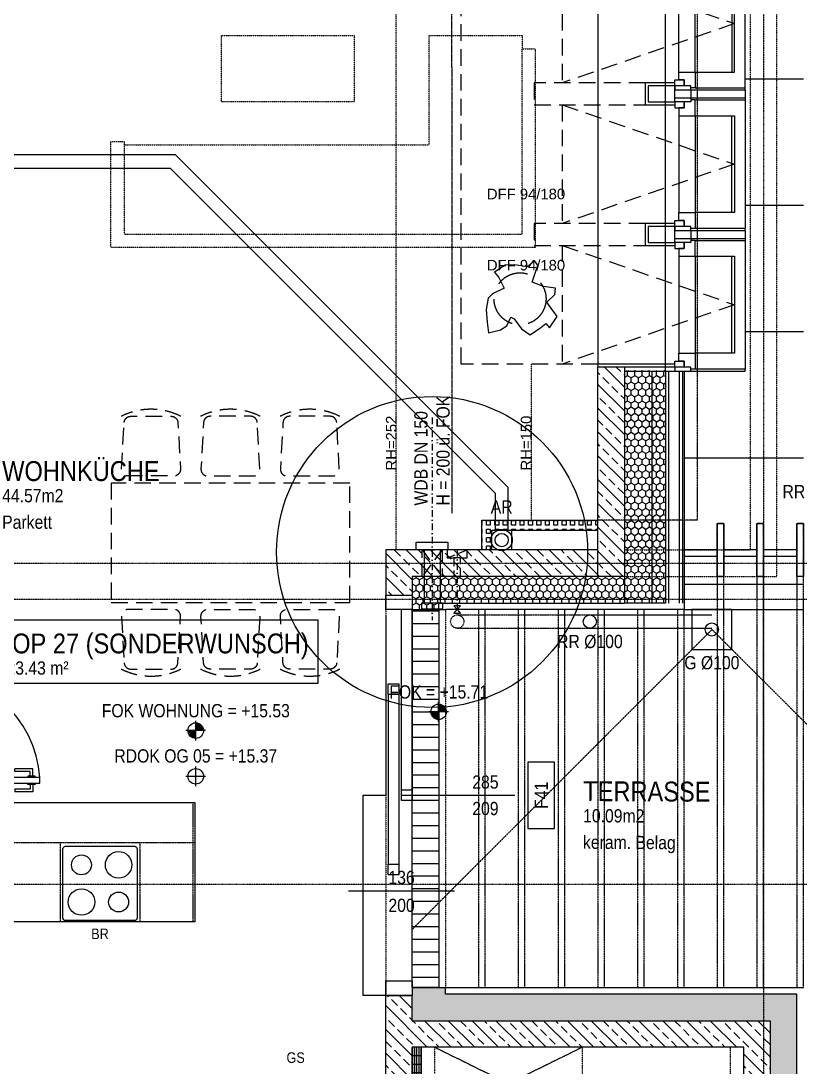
# Model space of a CAD drawing. Header units: millimetres. Extents: x -13147 to 51584, y -41547 to 69958.
# Drawn here: x 40804 to 46680, y 1445 to 9335 of the extents above; entities that cross this region are included whole.
import ezdxf
from ezdxf.enums import TextEntityAlignment as Align

# ---------------------------------------------------------------- set-up
doc = ezdxf.new("R2010")
doc.units = ezdxf.units.MM
doc.linetypes.add('HIDDEN2', pattern=[0.1875, 0.125, -0.0625])
doc.linetypes.add('STRICHPUNKT', pattern=[1, 0.5, -0.25, 0, -0.25])
for name, color, linetype in [('00_HLP---------M0', 251, 'Continuous'), ('00_HLP-G00-L05-M0', 6, 'Continuous'), ('01-HID-G00-L05-ENTWÄSSERUNG', 251, 'HIDDEN2'), ('01-SYM-G00-L05-M0', 251, 'Continuous'), ('01-TXT---------M0', 251, 'Continuous'), ('01-TXT---------PP', 1, 'Continuous'), ('01-TXT-G00-L05-M0', 1, 'Continuous'), ('02-ANS-G00-L05-M0', 251, 'Continuous'), ('02-ANS-G00-L05-Rigol', 251, 'Continuous'), ('02-AXO-G00-L05-M0', 251, 'STRICHPUNKT'), ('02-FIL-G00-L05-LILA', 251, 'Continuous'), ('02-FIL-G00-L05-M0', 251, 'Continuous'), ('02-FIL-G00-L05-ORANGE', 251, 'Continuous'), ('02-FIL-G00-L05-STB', 251, 'Continuous'), ('02-HID---------M0', 251, 'HIDDEN2'), ('02-HID-G00-L05-M0', 251, 'HIDDEN2'), ('02-TWA---------M0', 251, 'Continuous'), ('02-TWA-G00-L05-M0', 251, 'Continuous'), ('02-WDA-G00-L05-M0', 251, 'Continuous'), ('02-ZWA---------M0', 251, 'Continuous'), ('02-ZWA-G00-L05-M0', 251, 'Continuous'), ('03-ANS-G00-L05-M0', 251, 'Continuous'), ('03-SYM-G00-L05-M0', 251, 'Continuous'), ('04-STO---------M0', 251, 'Continuous'), ('04-STO-G00-L05-M0', 251, 'Continuous'), ('04-SYM---------EP', 251, 'Continuous'), ('04-SYM-G00-L05-EP', 251, 'Continuous'), ('04-TXT---------EP', 251, 'Continuous'), ('04-TXT-G00-L05-M0', 251, 'Continuous'), ('04-TXT-G00-L05-POS', 8, 'Continuous'), ('05-STO--------M0', 251, 'Continuous'), ('05-SYM---------M0', 251, 'Continuous'), ('05-SYM--------M0', 251, 'Continuous'), ('05-SYM-G00-L05-M0', 251, 'Continuous'), ('05-TXT---------PP', 8, 'Continuous'), ('05-TXT--------M0', 251, 'Continuous'), ('07-SAN---------M0', 251, 'Continuous'), ('07-SAN-G00-L05-Küche', 251, 'Continuous'), ('07-SAN-G00-L05-M0', 251, 'Continuous'), ('07-SYM-G00-L05-M0', 251, 'STRICHPUNKT'), ('07_MOB-G00-L05-M0', 251, 'HIDDEN2')]:
    doc.layers.add(name, color=color, linetype=linetype)
doc.styles.add('ARIAL', font='arial.ttf', dxfattribs={"width": 0.85})
doc.styles.get("Standard").update_dxf_attribs({"font": 'arial.ttf'})
pattern_1 = [(135, (-38458.13, -45395.47), (-89.80256, -89.80256), []), (135, (-38458.13, -45305.67), (-89.80256, -89.80256), [63.5, -31.75])]
pattern_2 = [(90, (-38458.126, -45395.47), (-27.4963, 47.625), [31.75, -63.5]), (210, (-38458.126, -45395.47), (-27.49631, -47.624994), [31.75, -63.5]), (150, (-38458.126, -45395.47), (-54.99261, 6e-06), [-63.5, 31.75])]

# ---------------------------------------------------------------- blocks, each defined once
blk = doc.blocks.new('04-TXT')
blk.add_line((0, 0), (0.8529, 0))
at = {"layer": '04-TXT---------EP', "color": 8, "style": 'ARIAL', "width": 0.85}
blk.add_attdef('WIDTH', text='', height=0.1, dxfattribs=at).set_placement((0.6322, 0.05), align=Align.CENTER)
blk.add_attdef('HEIGHT', text='', height=0.1, dxfattribs=at).set_placement((0.6322, -0.05), align=Align.TOP_CENTER)
blk = doc.blocks.new('01-SQM')
at = {"layer": '01-TXT---------M0', "color": 1, "style": 'ARIAL', "width": 0.85}
blk.add_attdef('ROOM', (0, 0), '', height=0.15, dxfattribs=at)
blk.add_attdef('AREA', text='', height=0.1, dxfattribs=at).set_placement((0, -0.06), align=Align.TOP_LEFT)
at = {"layer": '01-TXT---------PP', "color": 1, "style": 'ARIAL', "width": 0.85}
blk.add_attdef('NR', text='', height=0.15, dxfattribs=at).set_placement((-0.1173, 0), align=Align.RIGHT)
blk.add_attdef('FLOOR', text='', height=0.1, dxfattribs=at).set_placement((0, -0.26), align=Align.TOP_LEFT)
blk = doc.blocks.new('03-rar')
blk.add_circle((0, 0), 0.05)
at = {"layer": '01-TXT---------M0', "color": 8, "style": 'ARIAL', "width": 0.85}
blk.add_attdef('RR', text='', height=0.1, dxfattribs=at).set_placement((0, 0.1), align=Align.CENTER)
blk = doc.blocks.new('01-HK1')
for p, q in [((-0.0005, -0.0742), (-0.0005, 0.0742)), ((0.0737, 0), (-0.0747, 0))]:
    blk.add_line(p, q)
blk.add_circle((-0.0005, 0), 0.0586)
for points in [[(-0.0005, 0.0586), (0.0409, 0.0414), (-0.0005, 0)], [(-0.0005, 0), (0.0581, 0), (0.0409, 0.0414)], [(-0.0591, 0), (-0.0419, -0.0414), (-0.0005, 0)], [(-0.0419, -0.0414), (-0.0005, -0.0586), (-0.0005, 0)]]:
    blk.add_solid(points)
at = {"layer": '01-TXT---------M0', "color": 8, "style": 'ARIAL', "width": 0.85}
blk.add_attdef('HEIGHT', text='', height=0.1, dxfattribs=at).set_placement((0, 0.2), align=Align.TOP_CENTER)
blk = doc.blocks.new('TÜR-80_20er-WAND')
at = {"layer": '00_HLP---------M0'}
for points in [[(-0.3575, 0.045), (-0.3575, 0.101), (-0.2225, 0.101)], [(-0.3375, 0.045), (-0.3375, 0.081), (-0.2225, 0.081)], [(-0.2225, 0.081), (-0.2225, 0.101)], [(-0.375, 0.035), (-0.375, 0.045), (-0.32, 0.045), (-0.32, 0.035)], [(0.4, -0.007), (-0.4, -0.007)], [(-0.375, -0.007), (-0.375, -0.017), (-0.32, -0.017), (-0.32, -0.007)], [(-0.3575, -0.017), (-0.3575, -0.073), (-0.2225, -0.073)], [(-0.3375, -0.017), (-0.3375, -0.053), (-0.2225, -0.053)], [(-0.2225, -0.053), (-0.2225, -0.073)]]:
    blk.add_lwpolyline(points, dxfattribs=at)
blk.add_lwpolyline([(0.4115, 0.035), (-0.4115, 0.035), (-0.4115, 0.035), (-0.4115, -0.007), (0.4115, -0.007)], close=True, dxfattribs=at)
at = {"layer": '02-TWA---------M0'}
for points in [[(-0.445, -0.19), (-0.445, 0.01)], [(0.445, -0.19), (0.445, 0.01)]]:
    blk.add_lwpolyline(points, dxfattribs=at)
at = {"layer": '05-STO--------M0'}
for points in [[(-0.465, -0.19), (-0.465, -0.215), (-0.41, -0.215), (-0.41, -0.19), (-0.4, -0.19), (-0.4, -0.007), (-0.415, -0.007), (-0.415, 0.035), (-0.465, 0.035), (-0.465, 0.01)], [(0.465, -0.19), (0.465, -0.215), (0.41, -0.215), (0.41, -0.19), (0.4, -0.19), (0.4, -0.007), (0.415, -0.007), (0.415, 0.035), (0.465, 0.035), (0.465, 0.01)]]:
    blk.add_lwpolyline(points, dxfattribs=at)
at = {"layer": '05-SYM---------M0'}
for points in [[(0.352, 0.8185), (0.296, 0.8185), (0.296, 0.6835)], [(0.352, 0.7985), (0.316, 0.7985), (0.316, 0.6835)], [(0.362, 0.836), (0.352, 0.836), (0.352, 0.781), (0.362, 0.781)], [(0.404, 0.836), (0.414, 0.836), (0.414, 0.781), (0.404, 0.781)], [(0.414, 0.8185), (0.47, 0.8185), (0.47, 0.6835)], [(0.414, 0.7985), (0.45, 0.7985), (0.45, 0.6835)], [(0.316, 0.6835), (0.296, 0.6835)], [(0.45, 0.6835), (0.47, 0.6835)]]:
    blk.add_lwpolyline(points, dxfattribs=at)
at = {"layer": '05-SYM--------M0'}
blk.add_lwpolyline([(0.404, 0.0495), (0.404, 0.8725), (0.404, 0.8725), (0.362, 0.8725), (0.362, 0.0495)], close=True, dxfattribs=at)
for points in [[(0.41, 0.046), (0.42, 0.046)], [(0.415, 0.041), (0.415, 0.051)]]:
    blk.add_lwpolyline(points, dxfattribs=at)
blk.add_circle((0.415, 0.046), 0.01, dxfattribs=at)
blk.add_arc((0.415, 0.046), 0.8282, 93.66912, 183.66912, dxfattribs=at)
blk = doc.blocks.new('DFF_94_Dreifach')
at = {"layer": '00_HLP---------M0'}
blk.add_lwpolyline([(0, 1.5188), (0, -1.5188)], dxfattribs=at)
at = {"layer": '02-HID---------M0'}
for points in [[(0, -1.4963), (-1.03, -1.4963), (-1.03, 1.5188), (0, 1.5188)], [(-0.27, 1.5188), (-0.27, 0.6237)], [(-0.27, 1.5188), (1.0302, 1.0712), (-0.27, 0.6237)], [(0.3575, 0.6237), (-0.48, 0.6237), (-0.48, 0.4587), (0.3575, 0.4587)], [(-0.27, 0.4587), (-0.27, -0.4363)], [(-0.27, 0.4587), (1.0302, 0.0112), (-0.27, -0.4363)], [(0.3575, -0.4363), (-0.48, -0.4363), (-0.48, -0.6013), (0.3575, -0.6013)], [(-0.27, -0.6013), (-0.27, -1.4963)], [(-0.27, -0.6013), (1.0302, -1.0488), (-0.27, -1.4963)]]:
    blk.add_lwpolyline(points, dxfattribs=at)
at = {"layer": '02-TWA---------M0'}
for points in [[(0.2, 1.5412), (0, 1.5412)], [(0.2, -1.5188), (0, -1.5188)]]:
    blk.add_lwpolyline(points, dxfattribs=at)
at = {"layer": '02-ZWA---------M0'}
for points in [[(0.58, 1.5188), (0, 1.5188)], [(0.58, 0.6237), (0.3575, 0.6237), (0.3575, 0.4587), (0.58, 0.4587)], [(0.58, -0.4363), (0.3575, -0.4363), (0.3575, -0.6013), (0.58, -0.6013)], [(0.58, -1.4963), (0, -1.4963)]]:
    blk.add_lwpolyline(points, dxfattribs=at)
for points in [[(0.58, 0.6012), (0.38, 0.6012), (0.38, 0.4812), (0.58, 0.4812)], [(0.58, -0.4588), (0.38, -0.4588), (0.38, -0.5788), (0.58, -0.5788)]]:
    blk.add_lwpolyline(points, close=True, dxfattribs=at)
at = {"layer": '04-STO---------M0'}
for points in [[(0.58, 1.5412), (0.2, 1.5412), (0.2, 1.5713), (0.58, 1.5713)], [(0.7, 0.5712), (0.7, 0.5113)], [(0.7, -0.4888), (0.7, -0.5488)], [(0.58, -1.5188), (0.2, -1.5188), (0.2, -1.5488), (0.58, -1.5488)]]:
    blk.add_lwpolyline(points, dxfattribs=at)
for points in [[(0.58, 1.5412), (0.58, 1.5713), (0.7, 1.5713), (0.7, 1.5412)], [(0.58, 1.5412), (0.58, 1.4963), (0.65, 1.4963), (0.65, 1.5412)], [(0.61, 1.4963), (0.61, 1.4363), (0.735, 1.4363), (0.735, 1.5563), (0.7, 1.5563), (0.7, 1.5412), (0.65, 1.5412), (0.65, 1.4963), (0.61, 1.4963)], [(0.58, 0.6012), (0.58, 0.6462), (0.65, 0.6462), (0.65, 0.6012)], [(0.61, 0.6462), (0.61, 0.7062), (0.735, 0.7062), (0.735, 0.5862), (0.7, 0.5862), (0.7, 0.6012), (0.65, 0.6012), (0.65, 0.6462), (0.61, 0.6462)], [(0.58, 0.6012), (0.58, 0.5712), (0.7, 0.5712), (0.7, 0.6012)], [(0.58, 0.4812), (0.58, 0.5113), (0.7, 0.5113), (0.7, 0.4812)], [(0.58, 0.4812), (0.58, 0.4362), (0.65, 0.4362), (0.65, 0.4812)], [(0.61, 0.4362), (0.61, 0.3763), (0.735, 0.3763), (0.735, 0.4962), (0.7, 0.4962), (0.7, 0.4812), (0.65, 0.4812), (0.65, 0.4362), (0.61, 0.4362)], [(0.61, -0.4138), (0.61, -0.3538), (0.735, -0.3538), (0.735, -0.4738), (0.7, -0.4738), (0.7, -0.4588), (0.65, -0.4588), (0.65, -0.4138), (0.61, -0.4138)], [(0.58, -0.4588), (0.58, -0.4138), (0.65, -0.4138), (0.65, -0.4588)], [(0.58, -0.4588), (0.58, -0.4888), (0.7, -0.4888), (0.7, -0.4588)], [(0.58, -0.5788), (0.58, -0.5488), (0.7, -0.5488), (0.7, -0.5788)], [(0.58, -0.5788), (0.58, -0.6238), (0.65, -0.6238), (0.65, -0.5788)], [(0.61, -0.6238), (0.61, -0.6837), (0.735, -0.6837), (0.735, -0.5638), (0.7, -0.5638), (0.7, -0.5788), (0.65, -0.5788), (0.65, -0.6238), (0.61, -0.6238)], [(0.61, -1.4738), (0.61, -1.4138), (0.735, -1.4138), (0.735, -1.5338), (0.7, -1.5338), (0.7, -1.5188), (0.65, -1.5188), (0.65, -1.4738), (0.61, -1.4738)], [(0.58, -1.5188), (0.58, -1.4738), (0.65, -1.4738), (0.65, -1.5188)], [(0.58, -1.5188), (0.58, -1.5488), (0.7, -1.5488), (0.7, -1.5188)]]:
    blk.add_lwpolyline(points, close=True, dxfattribs=at)
at = {"layer": '04-SYM---------EP'}
for points in [[(0.7, 1.5713), (1.1102, 1.5713), (1.1102, 1.5563)], [(0.735, 0.5862), (1.1102, 0.5862), (1.1102, 1.5563), (0.735, 1.5563)], [(0.61, 0.7062), (0.61, 1.4363)], [(0.735, 0.7062), (0.735, 1.4363)], [(0.735, 0.7062), (1.0302, 0.7062), (1.0302, 1.4363), (0.735, 1.4363)], [(1.0102, 1.4363), (1.0102, 0.7062)], [(0.7, 0.5712), (1.1102, 0.5712), (1.1102, 0.5862)], [(1.1102, 0.5712), (1.1102, 0.5113)], [(0.7, 0.5113), (1.1102, 0.5113), (1.1102, 0.4962)], [(0.735, 0.4962), (1.1102, 0.4962), (1.1102, -0.4738), (0.735, -0.4738)], [(0.61, 0.3763), (0.61, -0.3538)], [(0.735, 0.3763), (0.735, -0.3538)], [(0.735, 0.3763), (1.0302, 0.3763), (1.0302, -0.3538), (0.735, -0.3538)], [(1.0102, -0.3538), (1.0102, 0.3763)], [(0.7, -0.4888), (1.1102, -0.4888), (1.1102, -0.4738)], [(0.7, -0.5488), (1.1102, -0.5488), (1.1102, -0.5638)], [(1.1102, -0.4888), (1.1102, -0.5488)], [(0.735, -0.5638), (1.1102, -0.5638), (1.1102, -1.5338), (0.735, -1.5338)], [(0.61, -0.6837), (0.61, -1.4138)], [(0.735, -0.6837), (0.735, -1.4138)], [(0.735, -0.6837), (1.0302, -0.6837), (1.0302, -1.4138), (0.735, -1.4138)], [(1.0102, -1.4138), (1.0102, -0.6837)], [(0.7, -1.5488), (1.1102, -1.5488), (1.1102, -1.5338)]]:
    blk.add_lwpolyline(points, dxfattribs=at)
blk = doc.blocks.new('FENSTER_290')
at = {"layer": '04-STO---------M0'}
for points in [[(0, 3.02), (0, 2.91), (-0.2, 2.91), (-0.2, 3.02)], [(-0.18, 2.27), (-0.18, 2.35), (-0.1, 2.35), (-0.1, 2.27)], [(-0.08, 1.47), (-0.08, 1.55), (0, 1.55), (0, 1.47)], [(-0.18, 0.91), (-0.18, 0.99), (-0.1, 0.99), (-0.1, 0.91)], [(0, 0.11), (0, 0), (-0.2, 0), (-0.2, 0.11)]]:
    blk.add_lwpolyline(points, close=True, dxfattribs=at)
at = {"layer": '04-SYM---------EP'}
for points in [[(-0.08, 1.55), (-0.08, 2.91)], [(0, 2.91), (0, 1.55)], [(-0.18, 2.27), (-0.18, 0.99)], [(-0.1, 2.27), (-0.1, 0.99)]]:
    blk.add_lwpolyline(points, dxfattribs=at)
blk = doc.blocks.new('05-TXT')
at = {"layer": '05-TXT--------M0'}
blk.add_line((-0.4, 0), (0.4, 0), dxfattribs=at)
at = {"layer": '05-TXT--------M0', "color": 8, "style": 'ARIAL', "width": 0.85}
blk.add_attdef('BREITE', text='', height=0.1, dxfattribs=at).set_placement((0, 0.05), align=Align.CENTER)
blk.add_attdef('HÖHE', text='', height=0.1, rotation=360, dxfattribs=at).set_placement((0, -0.06), align=Align.TOP_CENTER)
blk = doc.blocks.new('möbel_tisch_gross')
blk.add_lwpolyline([(-0.45, 0.9), (-0.45, -0.9), (0.45, -0.9), (0.45, 0.9)], close=True)
at = {"flags": 128}
for points in [[(-0.906, 0.8009, 0.39805), (-0.9532, 0.751), (-0.9532, 0.4456, 0.39805), (-0.906, 0.3957), (-0.556, 0.3762, 0.430564), (-0.5032, 0.4262), (-0.5032, 0.7704, 0.430564), (-0.556, 0.8204)], [(0.906, 0.8009, -0.39805), (0.9532, 0.751), (0.9532, 0.4456, -0.39805), (0.906, 0.3957), (0.556, 0.3762, -0.430564), (0.5032, 0.4262), (0.5032, 0.7704, -0.430564), (0.556, 0.8204)], [(-0.906, 0.2021, 0.39805), (-0.9532, 0.1521), (-0.9532, -0.1533, 0.39805), (-0.906, -0.2032), (-0.556, -0.2226, 0.430564), (-0.5032, -0.1727), (-0.5032, 0.1716, 0.430564), (-0.556, 0.2215)], [(0.906, 0.2021, -0.39805), (0.9532, 0.1521), (0.9532, -0.1533, -0.39805), (0.906, -0.2032), (0.556, -0.2226, -0.430564), (0.5032, -0.1727), (0.5032, 0.1716, -0.430564), (0.556, 0.2215)], [(-0.906, -0.8021, -0.39805), (-0.9532, -0.7521), (-0.9532, -0.4467, -0.39805), (-0.906, -0.3968), (-0.556, -0.3774, -0.430564), (-0.5032, -0.4273), (-0.5032, -0.7716, -0.430564), (-0.556, -0.8215)], [(0.906, -0.8021, 0.39805), (0.9532, -0.7521), (0.9532, -0.4467, 0.39805), (0.906, -0.3968), (0.556, -0.3774, 0.430564), (0.5032, -0.4273), (0.5032, -0.7716, 0.430564), (0.556, -0.8215)]]:
    blk.add_lwpolyline(points, format="xyb", close=True, dxfattribs=at)
for centre, start, end in [((-0.5032, 0.5983), 153.43495, 206.56505), ((0.5032, 0.5983), 333.43495, 26.56505), ((-0.5032, -0.0006), 153.43495, 206.56505), ((0.5032, -0.0006), 333.43495, 26.56505), ((-0.5032, -0.5994), 153.43495, 206.56505), ((0.5032, -0.5994), 333.43495, 26.56505)]:
    blk.add_arc(centre, 0.5031, start, end)
blk = doc.blocks.new('kochfeld')
blk.add_lwpolyline([(-0.28, -0.55), (-0.28, -0.03, -0.414214), (-0.26, -0.01), (0.26, -0.01, -0.414214), (0.28, -0.03), (0.28, -0.55, -0.414214), (0.26, -0.57), (-0.26, -0.57, -0.414214)], format="xyb", close=True)
for centre, radius in [((-0.14, -0.15), 0.075), ((0.14, -0.15), 0.1), ((-0.14, -0.43), 0.1), ((0.14, -0.43), 0.075)]:
    blk.add_circle(centre, radius)
blk = doc.blocks.new('ZIMMERPFLANZE')
blk.add_lwpolyline([(-11.7366, -9.202), (-11.7751, -9.238), (-11.7495, -9.3013), (-11.7859, -9.3233), (-11.7943, -9.3461), (-11.751, -9.3631), (-11.7126, -9.3893), (-11.7486, -9.447), (-11.7402, -9.4662), (-11.7078, -9.4506), (-11.6609, -9.4698), (-11.626, -9.477), (-11.5804, -9.4602), (-11.5912, -9.4362), (-11.602, -9.3917), (-11.5527, -9.3809), (-11.5335, -9.3677), (-11.5155, -9.3281), (-11.5083, -9.2788), (-11.5035, -9.238), (-11.5515, -9.2392), (-11.578, -9.2488), (-11.6008, -9.2764), (-11.6116, -9.268), (-11.6309, -9.2236), (-11.6573, -9.1936), (-11.7042, -9.2116), (-11.727, -9.2224), (-11.7366, -9.202)])
blk.add_circle((-11.6518, -9.3375), 0.1)
blk = doc.blocks.new('WANDLÜFER')
at = {"layer": '02-TWA---------M0', "linetype": 'HIDDEN2', "ltscale": 0.75}
for points in [[(0.075, 0), (0.075, -0.2), (-0.075, -0.2), (-0.075, 0), (0.075, 0)], [(-0.075, 0), (0.075, -0.2)], [(0.075, 0), (-0.075, -0.2)]]:
    blk.add_lwpolyline(points, dxfattribs=at)
at = {"layer": '07-SAN---------M0', "linetype": 'STRICHPUNKT', "ltscale": 0.1}
blk.add_lwpolyline([(0, 1), (0, -0.53)], dxfattribs=at)
at = {"layer": '07-SAN---------M0'}
for points in [[(0, 0), (-0.12, 0), (-0.12, 0.06), (0.12, 0.06), (0.12, 0)], [(0.08, -0.4), (-0.08, -0.4), (-0.08, -0.445), (0.08, -0.445)]]:
    blk.add_lwpolyline(points, close=True, dxfattribs=at)
for points in [[(-0.06, 0), (-0.06, -0.4)], [(0.06, 0), (0.06, -0.4)]]:
    blk.add_lwpolyline(points, dxfattribs=at)
blk = doc.blocks.new('01-HK2')
for p, q in [((0.098, 0), (-0.098, 0)), ((0, -0.098), (0, 0.098))]:
    blk.add_line(p, q)
blk.add_circle((0, 0), 0.0773)
at = {"layer": '01-TXT---------M0', "color": 8, "style": 'ARIAL', "width": 0.85}
blk.add_attdef('HEIGHT', text='', height=0.1, rotation=360, dxfattribs=at).set_placement((0, 0.132), align=Align.BOTTOM_CENTER)
blk = doc.blocks.new('türachse&qualität')
at = {"layer": '05-SYM---------M0'}
blk.add_line((-0.4, 0), (-0.4, 0), dxfattribs=at)
at = {"layer": '05-TXT---------PP'}
blk.add_lwpolyline([(-0.5, -0.25), (-0.5, 0.25), (-0.7, 0.25), (-0.7, -0.25)], close=True, dxfattribs=at)
at = {"layer": '05-TXT---------PP', "color": 8, "style": 'ARIAL', "text_generation_flag": 6, "width": 0.85}
blk.add_attdef('POS.NR.', text='', height=0.1, rotation=270, dxfattribs=at).set_placement((-0.6529, -0.0112), align=Align.TOP_CENTER)
blk = doc.blocks.new('07_Kemper-ventil')
at = {"layer": '02-TWA---------M0', "linetype": 'HIDDEN2', "ltscale": 0.5}
for points in [[(-0.075, 0), (-0.075, -0.06), (0.075, -0.06), (0.075, 0), (-0.075, 0)], [(-0.025, -0.06), (-0.025, -0.2), (0.025, -0.2), (0.025, -0.06)]]:
    blk.add_lwpolyline(points, close=True, dxfattribs=at)
blk.add_lwpolyline([(-0.075, -0.06), (0.075, 0)], dxfattribs=at)
at = {"layer": '07-SAN---------M0', "linetype": 'STRICHPUNKT', "ltscale": 0.1}
blk.add_lwpolyline([(0, 0), (0, -0.48)], dxfattribs=at)
at = {"layer": '07-SAN---------M0'}
for points in [[(0.025, -0.42), (-0.025, -0.42), (0, -0.45), (0.025, -0.42)], [(0.025, -0.48), (-0.025, -0.48), (0, -0.45), (0.025, -0.48)]]:
    blk.add_lwpolyline(points, close=True, dxfattribs=at)

msp = doc.modelspace()

# ---------------------------------------------------------------- hatches: boundary and pattern name
at = {"layer": '02-ANS-G00-L05-Rigol'}
h = msp.add_hatch(dxfattribs=at)
h.set_pattern_fill('ANSI31', color=256, scale=30, angle=422.33899195, style=0)
h.set_pattern_definition([(180, (113846, 32032.15), (-2e-08, -95.25), [])])
h.paths.add_polyline_path([(43954.505, 2044.5294), (43754.505, 2044.5294), (43754.505, 4894.5293), (43954.505, 4894.5293)])
at = {"layer": '02-FIL-G00-L05-LILA'}
h = msp.add_hatch(dxfattribs=at)
h.set_pattern_fill('HONEY', color=256, scale=10, angle=197.04654128, style=0)
h.set_pattern_definition(pattern_2)
h.paths.add_polyline_path([(45664.505, 6694.5294), (45354.505, 6694.5294), (45354.505, 5144.529), (45354.83, 5144.529), (45354.83, 4944.5293), (45664.505, 4944.5293)])
h = msp.add_hatch(dxfattribs=at)
h.set_pattern_fill('HONEY', color=256, scale=10, angle=197.04654128, style=0)
h.set_pattern_definition(pattern_2)
h.paths.add_polyline_path([(43754.505, 5144.529), (43754.505, 5004.5293), (43754.505, 4894.5293), (43954.505, 4894.5293), (43954.505, 4944.529), (45354.83, 4944.529), (45354.83, 5144.529)])
h = msp.add_hatch(dxfattribs=at)
h.set_pattern_fill('HONEY', color=256, scale=10, angle=197.04654128, style=0)
h.set_pattern_definition(pattern_2)
h.paths.add_polyline_path([(44004.505, 1994.5294), (44004.505, 2044.5294), (43754.505, 2044.5294), (43754.505, 1984.5294), (43754.505, 1794.5294), (46454.505, 1794.5294), (46454.5887, 447.1745), (46454.5887, 387.1745), (46654.5887, 387.1745), (46654.5075, 1994.5294)])
at = {"layer": '02-FIL-G00-L05-M0'}
h = msp.add_hatch(dxfattribs=at)
h.set_pattern_fill('ANSI31,_O', color=256, scale=300, angle=422.04654128)
h.set_pattern_definition([(1e-09, (-38458.1, -45395.5), (-2e-08, 952.5), [])])
h.paths.add_polyline_path([(46704.505, 14734.5294), (45804.505, 14734.5294), (45804.505, 13744.5294), (45854.505, 13744.5294), (46264.7396, 13744.5294), (46264.7396, 13729.5294), (46264.7396, 12759.5294), (46264.7396, 12744.5294), (46264.7396, 12684.5294), (46264.7396, 12669.5294), (46264.7396, 11699.5294), (46264.7396, 11684.5294), (45854.505, 11684.5294), (45804.505, 11684.5294), (45804.505, 9814.5294), (45854.505, 9814.5294), (46264.7396, 9814.5294), (46264.7396, 9799.5294), (46264.7396, 8829.5294), (46264.7396, 8814.5294), (46264.7396, 8754.5294), (46264.7396, 8739.5294), (46264.7396, 7769.5294), (46264.7396, 7754.5294), (46264.7396, 7694.5294), (46264.7396, 7679.5294), (46264.7396, 6709.5294), (46264.7396, 6694.5294), (45854.505, 6694.5294), (45804.505, 6694.5294), (45804.505, 4944.5293), (46704.505, 4944.5293), (46704.505, 5294.5294), (46048.3911, 5294.5294), (46048.3911, 5344.5294), (46704.505, 5344.5294)])
at = {"layer": '02-FIL-G00-L05-ORANGE'}
h = msp.add_hatch(dxfattribs=at)
h.set_pattern_fill('SQUARE', color=256, scale=10, angle=197.04654128, style=0)
h.set_pattern_definition([(90, (-38458.126, -45395.47), (-31.75, -7e-10), [31.75, -31.75]), (180, (-38458.126, -45395.47), (7e-10, -31.75), [31.75, -31.75])])
h.paths.add_polyline_path([(45154.505, 5569.5293), (44279.5046, 5569.5293), (44279.5046, 5344.5293), (44354.5046, 5344.5293), (44354.5046, 5494.5294), (44504.505, 5494.5294), (44504.505, 5494.5293), (45154.505, 5494.5293)])
h = msp.add_hatch(dxfattribs=at)
h.set_pattern_fill('GRATE', color=256, scale=20, angle=197.04654128, style=0)
h.set_pattern_definition([(90, (-38458.126, -45395.47), (-15.875, -3e-10), []), (180, (-38458.126, -45395.47), (1e-09, -63.5), [])])
h.paths.add_polyline_path([(43824.505, 1594.5294), (43754.505, 1594.5294), (43754.505, 624.5294), (41184.505, 624.5294), (41184.505, -2175.4706), (41254.505, -2175.4706), (41254.505, 554.5294), (43824.505, 554.5294)])
at = {"layer": '02-FIL-G00-L05-STB'}
h = msp.add_hatch(dxfattribs=at)
h.set_pattern_fill('ANSI33', color=256, scale=20, angle=197.04654128, style=0)
h.set_pattern_definition(pattern_1)
h.paths.add_polyline_path([(45354.505, 6724.5294), (45154.505, 6724.5294), (45154.505, 5144.529), (45354.505, 5144.529)])
h = msp.add_hatch(dxfattribs=at)
h.set_pattern_fill('ANSI33', color=256, scale=20, angle=197.04654128, style=0)
h.set_pattern_definition(pattern_1)
h.paths.add_polyline_path([(45154.505, 5144.529), (45154.505, 5344.5293), (43554.505, 5344.5293), (43554.505, 5004.5293), (43754.505, 5004.5293), (43754.505, 5144.529)])
h = msp.add_hatch(dxfattribs=at)
h.set_pattern_fill('ANSI33', color=256, scale=20, angle=197.04654128, style=0)
h.set_pattern_definition(pattern_1)
h.paths.add_polyline_path([(41184.505, 624.5294), (43754.505, 624.5294), (43754.505, 1594.5294), (46254.505, 1594.5294), (46254.505, 444.5294), (46454.5242, 444.5294), (46454.5887, 444.5294), (46454.505, 1794.5294), (43754.505, 1794.5294), (43754.505, 1984.5294), (43554.505, 1984.5294), (43554.505, 824.5294), (39579.505, 824.5294), (39579.505, 624.5294), (40984.505, 624.5294), (40984.505, -2175.4706), (40924.505, -2175.4706), (40924.505, -2375.4706), (41754.505, -2375.4706), (41754.505, -2550.4706), (41954.505, -2550.4706), (41954.505, -2175.4706), (41184.505, -2175.4706)])

# ---------------------------------------------------------------- linework, layer by layer
at = {"layer": '00_HLP-G00-L05-M0', "linetype": 'HIDDEN2', "ltscale": 2}
msp.add_lwpolyline([(44054.8338, 5619.5293), (44054.505, 14364.5294)], dxfattribs=at)
at = {"layer": '00_HLP-G00-L05-M0'}
msp.add_circle((43904.505, 5329.2936), 1172.9341, dxfattribs=at)
at = {"layer": '01-HID-G00-L05-ENTWÄSSERUNG'}
for points in [[(46014.505, 4744.5293), (43754.505, 2484.5293)], [(46014.505, 4744.5293), (47814.505, 2944.5293)]]:
    msp.add_lwpolyline(points, dxfattribs=at)
at = {"layer": '01-TXT-G00-L05-M0'}
msp.add_lwpolyline([(40498.5088, 4816.9854), (43041.8735, 4816.9854), (43041.8735, 4338.5303), (40498.5088, 4338.5303)], close=True, dxfattribs=at)
at = {"layer": '02-ANS-G00-L05-M0'}
for points in [[(46054.505, 5344.5294), (45804.505, 5344.5294)], [(46054.505, 5294.5294), (45804.505, 5294.5294)], [(46354.505, 5344.5294), (46104.505, 5344.5294)], [(46354.505, 5294.5294), (46104.505, 5294.5294)], [(46654.505, 5344.5294), (46404.505, 5344.5294)], [(46654.505, 5294.5294), (46404.505, 5294.5294)], [(45804.505, 4894.5293), (46704.505, 4894.5293)], [(43554.505, 4844.5294), (43554.505, 3494.5293)], [(43554.505, 1984.5294), (43384.505, 1984.5294), (43384.505, 3494.5293), (43554.505, 3494.5293)]]:
    msp.add_lwpolyline(points, dxfattribs=at)
at = {"layer": '02-ANS-G00-L05-Rigol'}
msp.add_lwpolyline([(43954.505, 2044.5294), (43754.505, 2044.5294), (43754.505, 4894.5293), (43954.505, 4894.5293)], close=True, dxfattribs=at)
at = {"layer": '02-AXO-G00-L05-M0'}
for points in [[(46404.5034, 16928.2275), (46404.5034, -17999.2142)], [(16441.8735, 5244.5294), (50054.505, 5244.5294)], [(16441.8735, 4974.5294), (50054.505, 4974.5294)], [(16441.8735, 2824.5294), (50054.505, 2824.5294)]]:
    msp.add_lwpolyline(points, dxfattribs=at)
at = {"layer": '02-HID-G00-L05-M0'}
for p, q in [((46304.5054, 5344.5293), (46304.5054, 14364.5294)), ((44004.505, 4894.5293), (44004.505, 2044.5294))]:
    msp.add_line(p, q, dxfattribs=at)
at = {"layer": '02-HID-G00-L05-M0', "ltscale": 0.5}
for p, q in [((45904.505, 10639.5294), (45904.505, 5569.5293)), ((45904.505, 5569.5293), (45154.505, 5569.5293))]:
    msp.add_line(p, q, dxfattribs=at)
at = {"layer": '02-HID-G00-L05-M0'}
for points in [[(46504.505, 5144.529), (46504.505, 14564.5294), (34404.505, 14564.5294), (34404.505, 2954.5294), (35554.505, 2954.5294)], [(43634.5103, 5342.9765), (43634.5058, 14364.5294)], [(44654.505, 5569.5293), (44654.505, 6747.0294)], [(45354.505, 5344.5293), (46304.5054, 5344.5293)], [(45354.505, 5144.529), (46504.505, 5144.529)], [(43554.505, 5004.5293), (43554.505, 1984.5294)]]:
    msp.add_lwpolyline(points, dxfattribs=at)
at = {"layer": '02-HID-G00-L05-M0', "ltscale": 0.5}
for points in [[(46104.9359, 2044.5294), (46104.505, 5544.5294), (46054.505, 5544.5294), (46054.505, 2044.5294)], [(46404.9359, 2044.5294), (46404.505, 5544.5294), (46354.505, 5544.5294), (46354.505, 2044.5294)], [(46704.9359, 2044.5294), (46704.505, 5544.5294), (46654.505, 5544.5294), (46654.505, 2044.5294)], [(44254.505, 4894.5351), (44254.505, 2044.5294)], [(44304.9359, 2044.5294), (44304.5789, 4894.5352)], [(44554.505, 4894.5351), (44554.505, 2044.5294)], [(44604.9359, 2044.5294), (44604.5789, 4894.5352)], [(44854.505, 4894.5351), (44854.505, 2044.5294)], [(44904.9359, 2044.5294), (44904.5789, 4894.5352)], [(45154.505, 4894.5351), (45154.505, 2044.5294)], [(45204.9359, 2044.5294), (45204.5789, 4894.5352)], [(45454.505, 4894.5351), (45454.505, 2044.5294)], [(45504.9359, 2044.5294), (45504.5789, 4894.5352)], [(45754.505, 4894.5351), (45754.505, 2044.5294)], [(45804.9359, 2044.5294), (45804.5789, 4894.5352)]]:
    msp.add_lwpolyline(points, dxfattribs=at)
at = {"layer": '02-TWA-G00-L05-M0'}
for p, q in [((43754.505, 1794.5294), (43754.505, 1984.5294)), ((46254.505, 1594.5294), (43754.505, 1594.5294)), ((43754.505, 624.5294), (43754.505, 1594.5294)), ((46254.505, 444.5294), (46254.505, 1594.5294))]:
    msp.add_line(p, q, dxfattribs=at)
for points in [[(45154.505, 5144.529), (45154.505, 6724.5294)], [(45354.505, 6724.5294), (45354.505, 5144.529)], [(45154.505, 5344.5293), (43554.505, 5344.5293)], [(43554.505, 5344.5293), (43554.505, 5004.5293)], [(45354.505, 5144.529), (43754.505, 5144.529), (43754.505, 5004.5293)], [(43554.505, 5004.5293), (43754.505, 5004.5293)], [(39579.505, 824.5294), (43554.505, 824.5294), (43554.505, 1984.5294)], [(43554.505, 1984.5294), (43754.505, 1984.5294)], [(43754.505, 1794.5294), (46454.505, 1794.5294)], [(46454.505, 1794.5294), (46454.5887, 444.5294)]]:
    msp.add_lwpolyline(points, dxfattribs=at)
at = {"layer": '02-WDA-G00-L05-M0'}
msp.add_line((44004.505, 2044.5294), (44004.505, 2044.5294), dxfattribs=at)
for points in [[(45664.505, 6694.5294), (45664.505, 9894.5293)], [(45664.505, 6694.5294), (45664.505, 4944.529), (45354.83, 4944.529)], [(45564.505, 4944.529), (45564.505, 6694.5294)], [(45689.505, 4944.529), (45689.505, 6694.5294)], [(45769.505, 4944.529), (45769.505, 6694.5294)], [(45794.505, 4944.529), (45794.505, 6694.5294)], [(45354.83, 5144.529), (45354.83, 4944.529)], [(43954.505, 4894.5293), (43954.505, 4944.529), (45354.83, 4944.529)], [(46654.5887, 374.5294), (46654.5075, 1994.5294), (44004.505, 1994.5294), (44004.505, 2044.5294)]]:
    msp.add_lwpolyline(points, dxfattribs=at)
at = {"layer": '02-ZWA-G00-L05-M0'}
for p, q in [((45804.505, 4894.5293), (44004.505, 4894.5293)), ((43824.505, 554.5294), (43824.505, 1594.5294))]:
    msp.add_line(p, q, dxfattribs=at)
for points in [[(45804.505, 6694.5294), (45804.505, 4894.5293)], [(44279.5046, 5344.5293), (44279.5046, 5569.5293), (45154.505, 5569.5293)], [(44354.5046, 5344.5293), (44354.5046, 5494.5293), (45154.505, 5494.5293)], [(43754.505, 4894.5293), (44004.505, 4894.5293)], [(43754.505, 2044.5294), (46704.9359, 2044.5294)]]:
    msp.add_lwpolyline(points, dxfattribs=at)
for points in [[(46104.505, 5544.5294), (46104.505, 5144.5294), (46054.505, 5144.5294), (46054.505, 5544.5294), (46104.505, 5544.5294)], [(46404.505, 5544.5294), (46404.505, 5144.5294), (46354.505, 5144.5294), (46354.505, 5544.5294), (46404.505, 5544.5294)], [(46704.505, 5544.5294), (46704.505, 5144.5294), (46654.505, 5144.5294), (46654.505, 5544.5294), (46704.505, 5544.5294)]]:
    msp.add_lwpolyline(points, close=True, dxfattribs=at)
at = {"layer": '03-ANS-G00-L05-M0'}
msp.add_lwpolyline([(40084.5049, 8324.5294), (40084.5049, 8224.5294), (41928.7943, 8224.5294), (44379.505, 5773.8186), (44379.505, 5494.5293), (44479.505, 5494.5293), (44479.505, 5815.2399), (41970.2157, 8324.5294), (40084.5049, 8324.5294)], dxfattribs=at)
msp.add_lwpolyline([(44354.505, 5494.5294), (44504.505, 5494.5294), (44504.505, 5344.5294), (44354.505, 5344.5294)], close=True, dxfattribs=at)
at = {"layer": '03-SYM-G00-L05-M0'}
msp.add_lwpolyline([(45864.505, 4594.5293), (46164.505, 4594.5293), (46164.505, 4894.5293), (45864.505, 4894.5293)], close=True, dxfattribs=at)
at = {"layer": '03-SYM-G00-L05-M0', "linetype": 'HIDDEN2', "ltscale": 0.5}
for points in [[(44094.505, 4854.5293), (45094.505, 4854.5293)], [(44094.505, 4754.5293), (45094.505, 4754.5293)]]:
    msp.add_lwpolyline(points, dxfattribs=at)
at = {"layer": '03-SYM-G00-L05-M0'}
for points in [[(45094.505, 4854.5293), (46014.505, 4854.5293)], [(45094.505, 4754.5293), (46014.505, 4754.5293)]]:
    msp.add_lwpolyline(points, dxfattribs=at)
msp.add_circle((44429.505, 5419.5294), 80, dxfattribs=at)
at = {"layer": '03-SYM-G00-L05-M0', "linetype": 'HIDDEN2', "ltscale": 0.5}
msp.add_circle((44094.505, 4804.5293), 50, dxfattribs=at)
at = {"layer": '07-SAN-G00-L05-Küche', "linetype": 'HIDDEN2', "ltscale": 0.5}
for points in [[(42100.5049, 3439.5294), (42100.5049, 2539.5294)], [(40684.5049, 3139.5294), (42116.5049, 3139.5294)], [(41100.5049, 3139.5294), (41100.5049, 2539.5294)], [(41700.5049, 3139.5294), (41700.5049, 2539.5294)]]:
    msp.add_lwpolyline(points, dxfattribs=at)
at = {"layer": '07-SAN-G00-L05-M0'}
msp.add_lwpolyline([(40684.5049, 3439.5294), (42116.5049, 3439.5294), (42116.5049, 2539.5294), (40684.5049, 2539.5294)], dxfattribs=at)
at = {"layer": '07_MOB-G00-L05-M0'}
for points in [[(41582.677, 8400.4989), (43882.677, 8400.4989), (43882.677, 9225.4989), (44582.677, 9225.4989), (44582.677, 9125.4989)], [(43924.001, 1044.5294), (46154.545, 1046.9441), (46154.545, 1594.5294), (43924.5047, 1594.5294)], [(45039.505, 1594.5294), (43924.5047, 1044.7778), (43924.5047, 1594.5294), (45039.505, 1044.5294)], [(45039.505, 1044.5294), (45039.505, 1594.5294)]]:
    msp.add_lwpolyline(points, dxfattribs=at)
for points in [[(42316.8721, 8725.4989), (42316.8721, 9225.4989), (43316.8721, 9225.4989), (43316.8721, 8725.4989), (42316.8721, 8725.4989)], [(41482.677, 7625.4989), (41482.677, 8425.4989), (41582.677, 8425.4989), (41582.677, 7725.4989), (44582.677, 7725.4989), (44582.677, 9125.4989), (44682.677, 9125.4989), (44682.677, 7625.4989)]]:
    msp.add_lwpolyline(points, close=True, dxfattribs=at)

# ---------------------------------------------------------------- block references
at = {"layer": '00_HLP-G00-L05-M0', "xscale": 1000, "yscale": 1000, "zscale": 1000, "rotation": 359.9999999837353}
msp.add_blockref('WANDLÜFER', (43904.505, 5344.5293), dxfattribs=at)
at = {"layer": '01-SYM-G00-L05-M0', "xscale": 1000, "yscale": 1000, "zscale": 1000, "rotation": 4.127669789679999e-05}
for p, values in [((43954.505, 4123.9047), {'HEIGHT': 'FOK = +15.71'}), ((42122.7355, 3982.4322), {'HEIGHT': 'FOK WOHNUNG = +15.53'})]:
    msp.add_blockref('01-HK1', p, dxfattribs=at).add_auto_attribs(values)
at = {"layer": '01-SYM-G00-L05-M0'}
ref = msp.add_blockref('01-HK2', (42122.225, 3637.2731), dxfattribs=dict(at, xscale=757.5757580343633, yscale=757.5757580343633, zscale=757.5757580343633, rotation=1.88535039e-08))
ref.add_attrib('HEIGHT', 'RDOK OG 05 = +15.37', dxfattribs={"layer": '01-TXT---------M0', "color": 8, "height": 100, "rotation": 0.00000002, "style": 'ARIAL', "width": 0.85}).set_placement((42122.225, 3711.4918), align=Align.BOTTOM_CENTER)
at = {"layer": '01-TXT-G00-L05-M0', "xscale": 1000, "yscale": 1000, "zscale": 1000}
for p, rotation, values in [((40662.4719, 5864.5294), 359.9999999987431, {'ROOM': 'WOHNKÜCHE', 'AREA': '44.57m2', 'FLOOR': 'Parkett'}), ((40628.9443, 4564.5294), 359.9999999962419, {'ROOM': 'TOP 27 (SONDERWUNSCH)', 'AREA': '123.43 m²'}), ((45044.0163, 3450.8866), 359.7075493177273, {'ROOM': 'TERRASSE', 'AREA': '10.09m2', 'FLOOR': 'keram. Belag'})]:
    msp.add_blockref('01-SQM', p, dxfattribs=dict(at, rotation=rotation)).add_auto_attribs(values)
at = {"layer": '03-SYM-G00-L05-M0', "xscale": 1000, "yscale": 1000, "zscale": 1000, "rotation": 1.2444225e-09}
msp.add_blockref('03-rar', (46794.505, 5634.5294), dxfattribs=at).add_auto_attribs({'RR': 'RR %%c100'})
at = {"layer": '03-SYM-G00-L05-M0'}
ref = msp.add_blockref('03-rar', (44429.505, 5419.5294), dxfattribs=dict(at, xscale=1000, yscale=1000, zscale=1000, rotation=1.2444225e-09))
ref.add_attrib('RR', 'AR', dxfattribs={"layer": '01-TXT---------M0', "color": 8, "height": 100, "rotation": 0, "style": 'ARIAL', "width": 0.85}).set_placement((44429.505, 5619.5294), align=Align.CENTER)
ref = msp.add_blockref('03-rar', (45094.505, 4804.5293), dxfattribs=dict(at, xscale=1000, yscale=1000, zscale=1000, rotation=1.2444225e-09))
ref.add_attrib('RR', 'RR %%c100', dxfattribs={"layer": '01-TXT---------M0', "color": 8, "height": 100, "rotation": 0, "style": 'ARIAL', "width": 0.85}).set_placement((45094.505, 4604.5293), align=Align.CENTER)
ref = msp.add_blockref('03-rar', (46014.505, 4744.5293), dxfattribs=dict(at, xscale=1000, yscale=1000, zscale=1000, rotation=1.2444225e-09))
ref.add_attrib('RR', 'G %%c100', dxfattribs={"layer": '01-TXT---------M0', "color": 8, "height": 100, "rotation": 0, "style": 'ARIAL', "width": 0.85}).set_placement((46014.505, 4444.5293), align=Align.CENTER)
at = {"layer": '04-STO-G00-L05-M0', "xscale": 1000, "yscale": 1000, "zscale": 1000, "rotation": 1.2444225e-09}
msp.add_blockref('FENSTER_290', (43754.505, 1984.5294), dxfattribs=at)
at = {"layer": '04-SYM-G00-L05-EP', "xscale": 1000, "yscale": 1000, "zscale": 1000, "rotation": 1.2444225e-09}
msp.add_blockref('DFF_94_Dreifach', (45154.505, 8243.2794), dxfattribs=at)
at = {"layer": '04-TXT-G00-L05-M0'}
for name, p, xscale, yscale, zscale, rotation, values in [('04-TXT', (43674.505, 3494.5293), 1000, 1000, 1000, 359.9999999662264, {'WIDTH': '285', 'HEIGHT': '209'}), ('05-TXT', (43674.505, 2774.5294), 999.9999999999997, 999.9999999999997, 999.9999999999997, 359.9999993133896, {'BREITE': '136', 'HÖHE': '200'})]:
    msp.add_blockref(name, p, dxfattribs=dict(at, xscale=xscale, yscale=yscale, zscale=zscale, rotation=rotation)).add_auto_attribs(values)
at = {"layer": '04-TXT-G00-L05-POS'}
ref = msp.add_blockref('türachse&qualität', (44127.431, 3494.5294), dxfattribs=dict(at, xscale=1000, yscale=1000, zscale=1000, rotation=179.999996349361))
ref.add_attrib('POS.NR.', 'F41', dxfattribs={"layer": '05-TXT---------PP', "color": 8, "height": 100, "rotation": 89.99999635, "style": 'ARIAL', "width": 0.85}).set_placement((44727.431, 3494.5293), align=Align.MIDDLE_CENTER)
at = {"layer": '05-SYM-G00-L05-M0', "xscale": 1000, "yscale": 1000, "zscale": 1000, "rotation": 270.000000097961}
msp.add_blockref('TÜR-80_20er-WAND', (40074.5049, 3989.5294), dxfattribs=at)
at = {"layer": '07-SAN-G00-L05-Küche', "xscale": 1000, "yscale": 1000, "zscale": 1000, "rotation": 180.0000000287586}
msp.add_blockref('kochfeld', (41400.5049, 2539.5294), dxfattribs=at)
at = {"layer": '07-SAN-G00-L05-M0', "xscale": 1000, "yscale": 1000, "zscale": 1000, "rotation": 359.99999996706}
msp.add_blockref('07_Kemper-ventil', (44094.505, 5344.5293), dxfattribs=at)
at = {"layer": '07_MOB-G00-L05-M0'}
for name, p, xscale, yscale, zscale, rotation in [('ZIMMERPFLANZE', (26574.4943, -15842.2431), 1959.999999986276, 1959.999999986276, 1959.999999986276, 193.353360857076), ('möbel_tisch_gross', (42384.5049, 5399.5293), 1000, 1000, 1000, 270.0000000879558)]:
    msp.add_blockref(name, p, dxfattribs=dict(at, xscale=xscale, yscale=yscale, zscale=zscale, rotation=rotation))

# ---------------------------------------------------------------- texts
at = {"layer": '00_HLP-G00-L05-M0', "insert": (43904.505, 5679.5293), "char_height": 100, "width": 1538, "attachment_point": 4, "rotation": 90, "style": 'ARIAL'}
msp.add_mtext('WDB DN 150\\PH = 200 ü. FOK', dxfattribs=at)
at = {"layer": '01-TXT-G00-L05-M0', "char_height": 80, "width": 1460, "attachment_point": 7, "rotation": 90}
for s, insert in [('{\\fArial|b0|i0|c0|p34;RH=252}', (43637.7431, 5944.5293)), ('{\\fArial|b0|i0|c0|p34;RH=150}', (44654.505, 5944.5293))]:
    msp.add_mtext(s, dxfattribs=dict(at, insert=insert))
at = {"layer": '04-TXT-G00-L05-M0', "char_height": 80, "width": 1463.6, "attachment_point": 1, "rotation": 0.00004932}
for insert in [(44317.7753, 8069.2026), (44317.7753, 7532.6493)]:
    msp.add_mtext('{\\fArial|b0|i0|c0|p34;DFF 94/180}', dxfattribs=dict(at, insert=insert))
at = {"layer": '07-SYM-G00-L05-M0', "char_height": 80, "width": 545.8, "style": 'ARIAL'}
for s, insert, attachment_point, rotation in [('BR', (41400.5049, 2489.5294), 2, 0.00000002), ('GS', (42875.5049, 1474.5294), 8, 0)]:
    msp.add_mtext(s, dxfattribs=dict(at, insert=insert, attachment_point=attachment_point, rotation=rotation))

doc.saveas('drawing.dxf')
